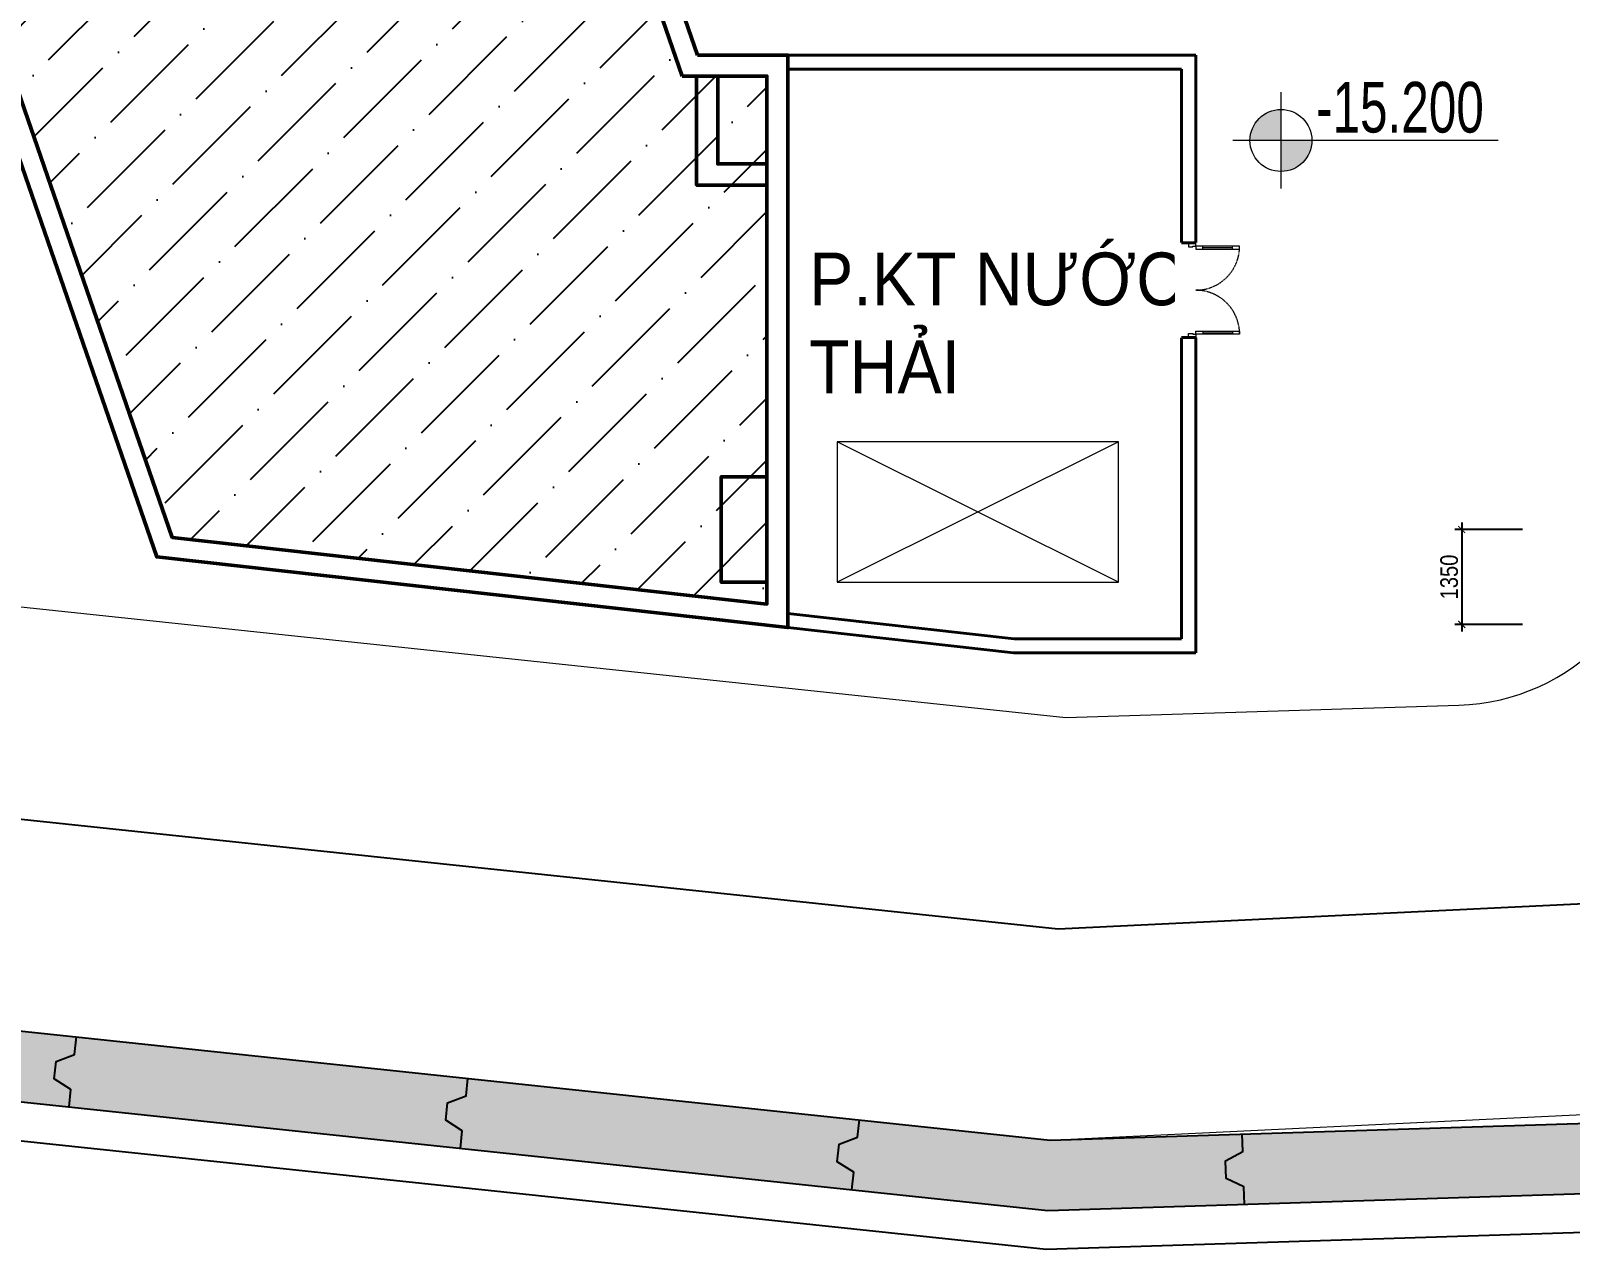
# Model space of a CAD drawing. Header units: millimetres. Extents: x -1534340 to 1713810, y -1348191 to 1114081.
# Drawn here: x 1011011 to 1032910, y -6604 to 10728 of the extents above; entities that cross this region are included whole.
import ezdxf

# ---------------------------------------------------------------- set-up
doc = ezdxf.new("R2010")
doc.units = ezdxf.units.MM
doc.header["$LTSCALE"] = 100
doc.set_wipeout_variables(frame=1)
doc.header["$PDMODE"] = 32
doc.header["$PDSIZE"] = 2.5
for name, pattern in [('DASHDOT2', [0.5, 0.25, -0.125, 0, -0.125]), ('HIDDEN', [0.375, 0.25, -0.125]), ('HIDDEN2', [0.1875, 0.125, -0.0625]), ('M-HIDDEN', [1.875, 1.25, -0.625]), ('Xref_ST_MBDV Cot vach 30.7.2022$0$DASHDOT', [1, 0.5, -0.25, 0, -0.25])]:
    doc.linetypes.add(name, pattern=pattern)
for name, color, linetype in [('A-FLOR-STRS', 16, 'Continuous'), ('ccu12-Manh', 8, 'Continuous'), ('KT-Kich thuoc', 9, 'Continuous'), ('KT-Nuoc', 164, 'Continuous'), ('Xref_ST_MBDV Cot vach 30.7.2022$0$KT-Text', 7, 'Continuous'), ('Xref_ST_MBDV Cot vach 30.7.2022$0$Xref_ST_MBDV Cot vach 30.7.2022|Xref_ST_MBDV Cot vach 30.7.2022|Xref_ST_MBDV Cot vach 30.7.2022|Xref_ST_MBDV Cot vach 30.7.2022|A-CORE-OTLN', 2, 'Continuous'), ('Xref_ST_MBDV Cot vach 30.7.2022$0$Xref_ST_MBDV Cot vach 30.7.2022|Xref_ST_MBDV Cot vach 30.7.2022|Xref_ST_MBDV Cot vach 30.7.2022|Xref_ST_MBDV Cot vach 30.7.2022|A-WALL-PATT', 251, 'Continuous'), ('Xref_ST_MBDV Cot vach 30.7.2022$0$Xref_ST_MBDV Cot vach 30.7.2022|Xref_ST_MBDV Cot vach 30.7.2022|Xref_ST_MBDV Cot vach 30.7.2022|Xref_ST_MBDV Cot vach 30.7.2022|ccu12-Thay', 7, 'Continuous'), ('Xref_ST_MBDV Cot vach 30.7.2022$0$Xref_ST_MBDV Cot vach 30.7.2022|Xref_ST_MBDV Cot vach 30.7.2022|Xref_ST_MBDV Cot vach 30.7.2022|Xref_ST_MBDV Cot vach 30.7.2022|Site_plot line', 1, 'Xref_ST_MBDV Cot vach 30.7.2022$0$DASHDOT')]:
    doc.layers.add(name, color=color, linetype=linetype)
for name, color, linetype, lineweight in [('CUA', 37, 'Continuous', 13), ('GT NEW', 1, 'Continuous', 13), ('KT-Ghi chu', 26, 'Continuous', 15), ('KT-GIAO THONG HAM', 42, 'Continuous', 13), ('KT-Net cat', 1, 'Continuous', 40), ('KT-Net cot', 2, 'Continuous', 50), ('KT-Vat lieu', 250, 'Continuous', 9), ('SPE-MEP-HVAC', 140, 'Continuous', 0)]:
    doc.layers.add(name, color=color, linetype=linetype, lineweight=lineweight)
doc.styles.add('Arial Narrow', font='ARIALN.TTF')
doc.styles.add('font unicode ccu', font='arial.ttf')
doc.styles.add('Xref_ST_MBDV Cot vach 30.7.2022$0$Arial', font='arial.ttf', dxfattribs={"width": 0.7})
doc.dimstyles.new('CCU_1-300', dxfattribs={"dimscale": 200, "dimtxt": 2.5, "dimasz": 1, "dimexe": 1, "dimexo": 2, "dimgap": 0.5, "dimtad": 1, "dimdec": 0, "dimrnd": 5, "dimdsep": 46, "dimtxsty": 'Arial Narrow', "dimblk": 'ARCHTICK', "dimcen": -1, "dimdle": 1, "dimclrd": 256, "dimclre": 256, "dimclrt": 3, "dimadec": 0, "dimazin": 2, "dimtfac": 0.1, "dimtdec": 0, "dimtix": 1, "dimtmove": 2, "dimatfit": 1, "dimfxl": 1, "dimtvp": 0.833333, "dimtolj": 1, "dimtzin": 12, "dimarcsym": 0})

# ---------------------------------------------------------------- blocks, each defined once
blk = doc.blocks.new('BBERETR')
at = {"layer": 'KT-Nuoc', "linetype": 'M-HIDDEN', "ltscale": 500}
h = blk.add_hatch(dxfattribs=at)
h.set_pattern_fill('ANSI36', color=5, scale=5000, angle=-50.4488)
h.set_pattern_definition([(354.55117, (171011.8, -400829.7), (1148.1557, 518.317), [1562.5, -312.5, 0, -312.5])])
h.paths.add_polyline_path([(595375, -890550), (602880, -878255), (610690, -883022), (624576, -860276), (618900, -856811), (608792, -873369), (598976, -867377), (585695, -889134), (590351, -896259), (596141, -891477)])
at = {"layer": 'KT-Kich thuoc'}
blk.add_lwpolyline([(595375, -890550), (602880, -878255), (610690, -883022), (624576, -860276), (618900, -856811), (608792, -873369), (598976, -867377), (585695, -889134), (590351, -896259), (596141, -891477)], close=True, dxfattribs=at)
at = {"layer": 'KT-Net cot'}
for points in [[(595743, -890524), (602980, -878667), (610790, -883435), (624988, -860176), (618800, -856398), (608692, -872957), (598876, -866965), (585340, -889140), (590283, -896704), (596563, -891518)], [(595375, -890550), (602880, -878255), (610690, -883022), (624576, -860276), (618900, -856811), (608792, -873369), (598976, -867377), (585695, -889134), (590351, -896259), (596141, -891477)]]:
    blk.add_lwpolyline(points, close=True, dxfattribs=at)
blk = doc.blocks.new('*U1530')
at = {"layer": 'KT-Ghi chu'}
h = blk.add_hatch(color=256, dxfattribs=at)
edge = h.paths.add_edge_path()
edge.add_ellipse((285.7, 0), major_axis=(129.9, 129.9), ratio=1, start_angle=45, end_angle=135)
edge.add_line((102, 0), (285.7, 0))
edge.add_line((285.7, 0), (285.7, 183.7))
h = blk.add_hatch(color=256, dxfattribs=at)
edge = h.paths.add_edge_path()
edge.add_ellipse((285.7, 0), major_axis=(129.9, 129.9), ratio=1, start_angle=225, end_angle=315)
edge.add_line((469.3, 0), (285.7, 0))
edge.add_line((285.7, 0), (285.7, -183.7))
for p, q in [((285.7, 285.7), (285.7, -285.7)), ((1573.4, 0), (0, 0))]:
    blk.add_line(p, q, dxfattribs=at)
blk.add_circle((285.7, 0), 183.7, dxfattribs=at)
at = {"color": 3, "style": 'font unicode ccu', "width": 0.7}
blk.add_attdef('FL', (493.5, 47.1), '', height=300, dxfattribs=at)
at = {"color": 1, "style": 'font unicode ccu', "width": 0.7}
blk.add_attdef('SL', (489.8, -336.6), '', height=300, dxfattribs=at)
blk = doc.blocks.new('Xref_ST_MBDV Cot vach 30.7.2022$0$Tuong Vay01-flat-1')
at = {"layer": 'Xref_ST_MBDV Cot vach 30.7.2022$0$Xref_ST_MBDV Cot vach 30.7.2022|Xref_ST_MBDV Cot vach 30.7.2022|Xref_ST_MBDV Cot vach 30.7.2022|Xref_ST_MBDV Cot vach 30.7.2022|A-WALL-PATT'}
h = blk.add_hatch(dxfattribs=at)
h.set_pattern_fill('ACET-2D-VATLIEU04', color=256, scale=50, pattern_type=2)
h.set_pattern_definition([(50, (-11139561.84, -1407213.45), (-225.902474, 189.5546825), [37.5, -412.5]), (355, (-11139561.84, -1407213.45), (32.127212, 367.215716), [30, -330]), (100.4514, (-11139531.95, -1407216.06), (-341.231527, -62.944187), [31.870095, -350.571056]), (46.1842, (-11139561.84, -1407113.45), (-319.180497, 306.252097), [56.25, -618.75]), (96.6356, (-11139517.37, -1407120.34), (-516.995922, -60.144022), [47.805144, -525.8565]), (351.1842, (-11139561.84, -1407113.45), (84.740774, 546.39543), [45, -495]), (21, (-11139511.84, -1407138.45), (-105.680822, 275.3079534), [37.5, -412.5]), (326, (-11139511.84, -1407138.45), (206.128805, 305.59852), [30, -330]), (71.4514, (-11139486.97, -1407155.22), (-328.963765, 110.380101), [31.870095, -350.571056]), (37.5, (-11139561.84, -1407213.45), (-78.1345294, 101.8269012), [0, -326, 0, -335, 0, -331.25]), (7.5, (-11139561.84, -1407213.45), (-23.2793464, 176.824191), [0, -191, 0, -318.5, 0, -126.25]), (327.5, (-11139673.34, -1407213.45), (71.9444175, 112.9301145), [0, -125, 0, -390, 0, -517.5000003]), (317.5, (-11139723.34, -1407213.45), (158.0205496, 172.449169), [0, -162.5, 0, -259, 0, -367.5]), (45, (-11139561.84, -1407213.45), (-150.260191, 150.260191), []), (45, (-11139561.84, -1407152.2), (-150.260191, 150.260191), [])])
h.paths.add_polyline_path([(-82665, -118500), (-81837, -121132), (-80903, -123728), (-79863, -126284), (-78720, -128795), (-77475, -131258), (-76131, -133667), (-74689, -136020), (-73153, -138312), (-71525, -140539), (-69807, -142699), (-68002, -144786), (-66114, -146798), (-64145, -148731), (-62100, -150582), (-59980, -152349), (-57790, -154027), (-55533, -155614), (-53213, -157109), (-50835, -158507), (-48401, -159807), (-45916, -161007), (-43385, -162104), (-40811, -163097), (-38198, -163985), (-35551, -164765), (-32875, -165436), (-30174, -165998), (-27451, -166448), (-24702, -166789), (-4397, -168938), (36420, -167648), (41836, -160719), (12445, -24368), (8473, -9249), (-4719, -5521), (-10557, -9947), (-34021, -27848), (-39777, -32009), (-41249, -35294), (-45787, -38574), (-49368, -38942), (-57644, -44924), (-59845, -46601), (-61969, -48362), (-64020, -50208), (-65993, -52137), (-67887, -54144), (-69696, -56226), (-71420, -58381), (-73054, -60604), (-74596, -62892), (-76043, -65242), (-77394, -67648), (-78645, -70107), (-79794, -72615), (-80841, -75168), (-81782, -77762), (-82617, -80392), (-83343, -83054), (-83961, -85743), (-84468, -88455), (-84865, -91186), (-85149, -93930), (-85321, -96684), (-85381, -99530), (-85329, -102201), (-85163, -104955), (-84886, -107701), (-84496, -110432), (-83996, -113146), (-83385, -115836)], flags=16)
h.paths.add_polyline_path([(-83625, -118781), (-82785, -121452), (-81837, -124086), (-80781, -126680), (-79621, -129228), (-78358, -131727), (-76994, -134172), (-75531, -136560), (-73973, -138886), (-72320, -141146), (-70577, -143337), (-68746, -145455), (-66829, -147497), (-64832, -149459), (-62755, -151337), (-60604, -153130), (-58382, -154833), (-56092, -156444), (-53738, -157960), (-51324, -159379), (-48854, -160699), (-46333, -161916), (-43764, -163030), (-41151, -164038), (-38500, -164938), (-35814, -165730), (-33098, -166411), (-30357, -166981), (-27595, -167438), (-24816, -167783), (-4434, -169940), (36920, -168633), (42913, -160966), (13418, -24135), (9295, -8442), (-4926, -4424), (-11163, -9151), (-34617, -27045), (-40580, -31355), (-42052, -34640), (-46156, -37607), (-49737, -37975), (-58240, -44121), (-60467, -45819), (-62623, -47605), (-64704, -49479), (-66707, -51435), (-68628, -53472), (-70465, -55586), (-72214, -57772), (-73872, -60029), (-75437, -62350), (-76905, -64734), (-78276, -67176), (-79545, -69672), (-80712, -72217), (-81774, -74808), (-82729, -77440), (-83576, -80109), (-84314, -82810), (-84940, -85539), (-85455, -88291), (-85857, -91062), (-86146, -93847), (-86321, -96642), (-86382, -99529), (-86328, -102241), (-86160, -105036), (-85879, -107821), (-85484, -110593), (-84976, -113347), (-84356, -116078)])
at = {"layer": 'Xref_ST_MBDV Cot vach 30.7.2022$0$Xref_ST_MBDV Cot vach 30.7.2022|Xref_ST_MBDV Cot vach 30.7.2022|Xref_ST_MBDV Cot vach 30.7.2022|Xref_ST_MBDV Cot vach 30.7.2022|A-CORE-OTLN', "color": 6}
for points in [[(-24816, -167783), (-4434, -169940), (36920, -168633), (42913, -160966), (13418, -24135)], [(-24702, -166789), (-4397, -168938), (36420, -167648), (41836, -160719), (12445, -24368)]]:
    blk.add_lwpolyline(points, dxfattribs=at)
at = {"layer": 'Xref_ST_MBDV Cot vach 30.7.2022$0$Xref_ST_MBDV Cot vach 30.7.2022|Xref_ST_MBDV Cot vach 30.7.2022|Xref_ST_MBDV Cot vach 30.7.2022|Xref_ST_MBDV Cot vach 30.7.2022|ccu12-Thay', "ltscale": 10}
for points in [[(-18356, -168467), (-18330, -168218), (-18565, -168067), (-18539, -167819), (-18277, -167721), (-18251, -167472)], [(-12787, -169056), (-12761, -168807), (-12996, -168657), (-12970, -168408), (-12708, -168310), (-12682, -168061)], [(-7218, -169645), (-7192, -169397), (-7428, -169246), (-7401, -168997), (-7139, -168899), (-7113, -168651)], [(-1635, -169851), (-1643, -169602), (-1897, -169485), (-1905, -169235), (-1659, -169102), (-1667, -168852)]]:
    blk.add_lwpolyline(points, dxfattribs=at)
at = {"layer": 'Xref_ST_MBDV Cot vach 30.7.2022$0$Xref_ST_MBDV Cot vach 30.7.2022|Xref_ST_MBDV Cot vach 30.7.2022|Xref_ST_MBDV Cot vach 30.7.2022|Xref_ST_MBDV Cot vach 30.7.2022|Site_plot line', "ltscale": 5000}
for p, q in [((-25243, -168291), (-4454, -170491)), ((-4454, -170491), (37194, -169175))]:
    blk.add_line(p, q, dxfattribs=at)
blk = doc.blocks.new('*U2315')
for p, q in [((-1260, -100), (-1300, -100)), ((-1280, -100), (-1280, -525)), ((-90, -100), (-50, -100)), ((-70, -100), (-70, -525)), ((-1260, -525), (-1300, -525)), ((-90, -525), (-50, -525))]:
    blk.add_line(p, q)
for points in [[(-1350, 100), (-1290, 100), (-1290, 40), (-1300, 40), (-1300, 0), (-1350, 0)], [(-1300, 0), (-1260, 0), (-1260, -625), (-1300, -625)], [(-50, 0), (-90, 0), (-90, -625), (-50, -625)], [(0, 100), (-60, 100), (-60, 40), (-50, 40), (-50, 0), (0, 0)]]:
    blk.add_lwpolyline(points, close=True)
at = {"linetype": 'HIDDEN2'}
for centre, start, end in [((-1300, 0), 270, 0), ((-50, 0), 180, 270)]:
    blk.add_arc(centre, 625, start, end, dxfattribs=at)
blk = doc.blocks.new('BBB14')
blk.add_wipeout([(1467, -2669), (1467, -2987), (116, -3004), (118, -2669)]).dxf.layer = 'KT-Kich thuoc'
at = {"layer": 'KT-Net cat'}
for p, q in [((117, -2700), (117, -2900)), ((1467, -2700), (1467, -2900))]:
    blk.add_line(p, q, dxfattribs=at)
at = {"layer": 'CUA', "rotation": 179.9999938228274}
blk.add_blockref('*U2315', (117, -2700), dxfattribs=at)
blk = doc.blocks.new('_ARCHTICK')
at = {"color": 0, "linetype": 'ByBlock', "const_width": 0.15}
blk.add_lwpolyline([(-0.5, -0.5), (0.5, 0.5)], dxfattribs=at)
blk = doc.blocks.new('*D2184')
at = {"layer": 'Defpoints', "color": 0, "transparency": 16777216}
for p in [(1287542, 23669), (1286476, 22319), (1287542, 22319)]:
    blk.add_point(p, dxfattribs=at)
at = {"layer": 'KT-Kich thuoc', "lineweight": -2, "transparency": 16777216}
for p, q in [((1287342, 23669), (1286376, 23669)), ((1286476, 23769), (1286476, 22219)), ((1287342, 22319), (1286376, 22319))]:
    blk.add_line(p, q, dxfattribs=at)
at = {"layer": 'KT-Kich thuoc', "lineweight": -2, "transparency": 16777216, "xscale": 100, "yscale": 100, "zscale": 100}
for p, rotation in [((1286476, 23669), 90), ((1286476, 22319), 270)]:
    blk.add_blockref('_ARCHTICK', p, dxfattribs=dict(at, rotation=rotation))
at = {"layer": 'KT-Kich thuoc', "color": 3, "transparency": 16777216, "insert": (1286298, 22994), "char_height": 250, "attachment_point": 5, "rotation": 90, "style": 'Arial Narrow'}
blk.add_mtext('\\A1;1350', dxfattribs=at)
blk = doc.blocks.new('123213')
at = {"layer": 'A-FLOR-STRS', "linetype": 'DASHDOT2', "ltscale": 3000}
blk.add_line((1280734.9, 17989.9), (1298718.7, 18859.7), dxfattribs=at)
blk.add_lwpolyline([(1233497.3, 29301), (1235653.4, 28033.5), (1237979.1, 26791.1), (1240353.5, 25644.6), (1242772.8, 24595.9), (1245232.8, 23646.8), (1247729.5, 22798.9), (1250258.7, 22053.5), (1252816.2, 21412), (1255397.7, 20875.3), (1257999, 20444.4), (1260661.1, 20114.4), (1280734.9, 17989.9)], dxfattribs=at)
at = {"layer": 'GT NEW', "color": 31}
blk.add_line((1280623.8, 14984.9), (1298935.6, 15863.8), dxfattribs=at)
at = {"layer": 'KT-GIAO THONG HAM'}
blk.add_lwpolyline([(1235017.6, 31887.2), (1237120.9, 30650.7), (1239338.6, 29466), (1241602.8, 28372.8), (1243909.7, 27372.8), (1246255.5, 26467.8), (1248636.3, 25659.2), (1251048, 24948.5), (1253486.8, 24336.7), (1255948.4, 23824.9), (1258428.8, 23414), (1261003.6, 23094.9), (1280845.9, 20994.9), (1286436.6, 21171.6)], dxfattribs=at)
blk.add_arc((1286341.8, 24170.1), 3000, 271.81026, 0, dxfattribs=at)
at = {"layer": 'KT-Net cat'}
for p, q in [((1282691.8, 30419.1), (1276912.2, 30419.1)), ((1282691.8, 21915.7), (1282691.8, 30419.1)), ((1282491.8, 30219.1), (1276912.2, 30219.1)), ((1282491.8, 22115.7), (1282491.8, 30219.1)), ((1276891.8, 22475.6), (1280109.1, 22115.7)), ((1276891.8, 22274.3), (1280097.9, 21915.7)), ((1280097.9, 21915.7), (1282691.8, 21915.7)), ((1280109.1, 22115.7), (1282491.8, 22115.7))]:
    blk.add_line(p, q, dxfattribs=at)
at = {"layer": 'KT-Net cot'}
for points in [[(1268133.5, 23556), (1276591.8, 22609.8), (1276591.8, 22919.1), (1275941.8, 22919.1), (1275941.8, 24419.1), (1276591.8, 24419.1), (1276591.8, 28569.1), (1275591.8, 28569.1), (1275591.8, 30119.1), (1275388.9, 30119.1)], [(1275891.8, 30119.1), (1275891.8, 28869.1), (1276591.8, 28869.1)]]:
    blk.add_lwpolyline(points, dxfattribs=at)
at = {"layer": 'SPE-MEP-HVAC', "linetype": 'HIDDEN', "ltscale": 1000}
for p, q in [((1281591.8, 24919.1), (1277591.8, 22919.1)), ((1281591.8, 22919.1), (1277591.8, 24919.1))]:
    blk.add_line(p, q, dxfattribs=at)
blk.add_lwpolyline([(1277591.8, 24919.1), (1277591.8, 22919.1), (1281591.8, 22919.1), (1281591.8, 24919.1)], close=True, dxfattribs=at)
blk.add_blockref('Xref_ST_MBDV Cot vach 30.7.2022$0$Tuong Vay01-flat-1', (1285020.6, 183923.2))
ref = blk.add_blockref('*U1530', (1283218.9, 29203.6), dxfattribs=dict(xscale=2.4, yscale=2.4, zscale=2.4))
ref.add_attrib('FL', '-15.200', (1284403.2, 29316.6), dxfattribs={"color": 3, "height": 720, "style": 'font unicode ccu', "width": 0.7})
at = {"layer": 'KT-Net cot', "rotation": 50.44882697619567}
blk.add_blockref('BBERETR', (209609.7, 138124.2), dxfattribs=at)
at = {"layer": 'Xref_ST_MBDV Cot vach 30.7.2022$0$KT-Text', "insert": (1277192.7, 27609.2), "char_height": 750, "width": 5427.542, "attachment_point": 1, "style": 'Xref_ST_MBDV Cot vach 30.7.2022$0$Arial'}
blk.add_mtext('{\\W0.9;P.KT NƯỚC THẢI}', dxfattribs=at)
at = {"layer": 'KT-Kich thuoc'}
dim = blk.add_linear_dim(base=(1286476, 22319.1), p1=(1287541.8, 23669.1), p2=(1287541.8, 22319.1), angle=90, dimstyle='CCU_1-300', override={"dimscale": 100}, dxfattribs=at)
dim.commit()
dim.dimension.update_dxf_attribs({"geometry": '*D2184', "text_midpoint": (1286298.4, 22994.1)})
at = {"layer": 'KT-Vat lieu', "rotation": 269.9999988805292}
blk.add_blockref('BBB14', (1285391.8, 27865.9), dxfattribs=at)

msp = doc.modelspace()

# ---------------------------------------------------------------- block references
at = {"layer": 'ccu12-Manh'}
msp.add_blockref('123213', (-255109.6, -20035.9), dxfattribs=at)

doc.saveas('drawing.dxf')
